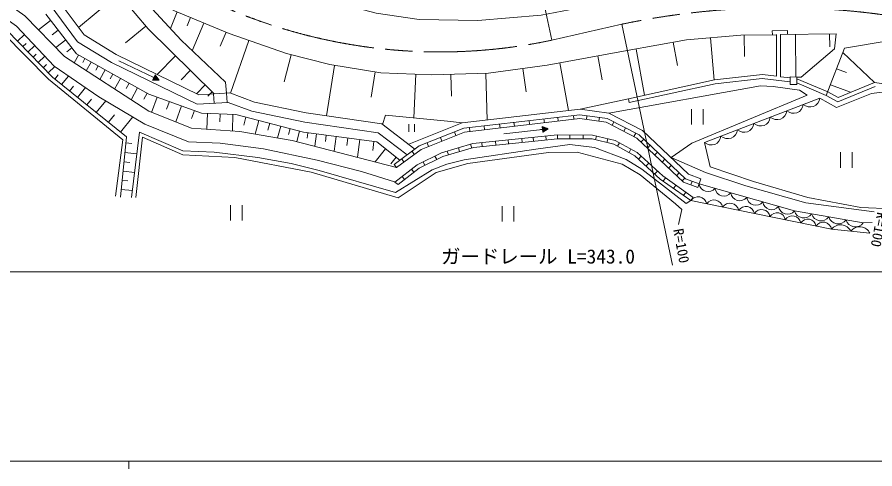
# Model space of a CAD drawing. Units: millimetres, scale not verified. Extents: x 40000 to 680011, y 20000 to 380000.
# Drawn here: x 253610 to 364062, y 204000 to 262186 of the extents above; entities that cross this region are included whole.
import ezdxf
from ezdxf.enums import TextEntityAlignment as Align

# ---------------------------------------------------------------- set-up
doc = ezdxf.new("R2010")
doc.units = ezdxf.units.MM
doc.header["$LTSCALE"] = 1000
doc.linetypes.add('CHAIN', pattern=[18.5, 12, -1.5, 3.5, -1.5])
for name, color, linetype, lineweight in [('M-BGD', 7, 'Continuous', 13), ('M-BGD-HTXT', 7, 'Continuous', 13), ('M-BMK', 2, 'CHAIN', 13), ('M-TTL-BAND', 7, 'Continuous', 13)]:
    doc.layers.add(name, color=color, linetype=linetype, lineweight=lineweight)
doc.styles.add('ＭＳ ゴシック', font='')
doc.styles.get('ＭＳ ゴシック').set_extended_font_data('MS Gothic')

msp = doc.modelspace()

# ---------------------------------------------------------------- linework, layer by layer
at = {"layer": 'M-BGD'}
for p, q in [((262616, 270075), (270473, 260663)), ((266703, 265178), (261521, 260852)), ((261397, 259001), (257874, 263766)), ((273637, 263103), (280904, 260073)), ((257919, 261775), (256339, 260562)), ((257299, 262583), (261234, 257458)), ((274229, 262856), (273338, 260719)), ((275939, 262143), (275493, 261075)), ((270165, 261032), (267573, 258869)), ((277649, 261430), (276154, 257845)), ((252314, 260459), (258148, 254453)), ((253651, 259083), (254542, 259948)), ((258890, 260511), (258100, 259904)), ((270473, 260663), (278997, 252302)), ((280517, 260235), (279769, 258442)), ((280904, 260073), (288279, 257498)), ((339819, 259268), (346818, 259858)), ((346818, 259858), (351413, 259928)), ((347254, 259865), (347296, 257132)), ((352815, 260450), (350859, 260420)), ((350867, 259920), (350859, 260420)), ((351413, 259936), (351414, 254569)), ((351913, 259936), (359100, 260046)), ((351913, 259936), (351914, 254507)), ((352823, 259950), (352815, 260450)), ((353823, 259965), (353907, 254470)), ((358219, 260033), (358245, 258376)), ((254326, 258389), (254759, 258810)), ((255000, 257694), (255868, 258537)), ((259861, 259246), (258578, 258262)), ((265774, 256333), (261397, 259001)), ((283441, 259187), (281067, 252385)), ((332177, 257874), (339819, 259268)), ((338088, 258952), (338631, 255972)), ((342895, 259528), (343354, 254081)), ((360146, 258196), (366046, 259188)), ((255657, 257018), (256079, 257429)), ((260649, 258220), (260008, 257728)), ((261234, 257458), (270569, 252265)), ((288279, 257498), (293883, 256077)), ((321853, 255997), (332177, 257874)), ((333319, 258082), (334407, 252122)), ((357813, 252082), (360146, 258196)), ((359923, 257612), (364030, 253787)), ((256313, 256342), (257158, 257163)), ((261525, 257296), (260963, 256286)), ((262333, 256847), (262052, 256342)), ((263141, 256397), (262518, 255277)), ((276781, 250972), (265774, 256333)), ((266706, 256566), (271217, 254410)), ((273985, 257218), (271629, 254816)), ((288900, 257341), (288014, 253849)), ((323490, 256294), (324607, 250151)), ((328405, 257188), (328963, 254116)), ((256967, 255669), (257388, 256078)), ((257621, 254996), (258463, 255813)), ((264037, 255899), (263726, 255339)), ((264933, 255400), (264243, 254159)), ((275907, 255333), (274729, 254132)), ((294498, 255979), (293462, 249469)), ((293883, 256077), (300453, 255031)), ((299706, 255150), (299188, 251895)), ((314317, 254951), (321853, 255997)), ((318737, 255564), (319150, 252587)), ((359136, 255549), (360425, 255057)), ((258148, 254453), (267693, 246753)), ((258448, 254211), (258896, 254767)), ((259337, 253495), (260233, 254605)), ((265926, 254848), (265581, 254227)), ((266919, 254295), (266154, 252920)), ((270992, 254518), (271217, 254410)), ((271379, 254748), (271056, 254072)), ((271056, 254072), (271894, 254086)), ((271066, 254094), (271112, 254072)), ((271077, 254117), (271167, 254073)), ((271088, 254139), (271223, 254074)), ((271099, 254162), (271279, 254075)), ((271110, 254184), (271335, 254076)), ((271120, 254207), (271391, 254077)), ((271131, 254229), (271447, 254078)), ((271142, 254252), (271503, 254079)), ((271153, 254275), (271559, 254080)), ((271163, 254297), (271615, 254081)), ((271174, 254320), (271670, 254082)), ((271185, 254342), (271726, 254083)), ((271196, 254365), (271782, 254084)), ((271207, 254387), (271838, 254085)), ((271217, 254410), (271894, 254086)), ((271228, 254432), (271860, 254131)), ((271239, 254455), (271825, 254175)), ((271250, 254478), (271791, 254219)), ((271260, 254500), (271757, 254263)), ((271271, 254523), (271722, 254307)), ((271282, 254545), (271688, 254351)), ((271293, 254568), (271654, 254395)), ((271304, 254590), (271619, 254439)), ((271314, 254613), (271585, 254483)), ((271325, 254635), (271551, 254528)), ((271336, 254658), (271516, 254572)), ((271347, 254681), (271482, 254616)), ((271357, 254703), (271448, 254660)), ((271368, 254726), (271413, 254704)), ((271894, 254086), (271379, 254748)), ((300453, 255031), (306996, 254736)), ((304966, 254828), (304712, 249203)), ((306996, 254736), (314317, 254951)), ((309467, 254809), (309550, 251995)), ((313970, 254941), (314146, 248931)), ((349572, 254292), (343510, 253603)), ((353141, 253852), (349572, 254292)), ((353202, 254349), (351914, 254507)), ((357991, 252549), (354030, 254257)), ((260356, 252672), (260870, 253309)), ((261375, 251850), (262403, 253124)), ((268020, 253683), (267637, 252995)), ((269120, 253071), (268272, 251546)), ((277828, 253448), (276732, 252330)), ((343510, 253603), (332432, 251178)), ((354023, 253715), (357813, 252082)), ((358349, 253487), (360927, 252503)), ((364094, 253272), (359299, 251288)), ((270340, 252392), (269916, 251629)), ((270569, 252265), (277365, 249816)), ((271636, 251880), (270928, 249915)), ((278723, 252571), (278174, 252012)), ((278903, 252297), (278973, 251099)), ((280564, 252393), (280634, 251196)), ((359299, 251288), (357813, 252082)), ((262586, 250873), (263197, 251630)), ((263797, 249896), (265019, 251410)), ((273208, 251314), (272854, 250331)), ((274780, 250747), (274037, 248683)), ((280796, 251205), (276781, 250972)), ((283852, 250065), (280796, 251205)), ((326100, 250325), (332326, 251666)), ((332432, 251178), (332326, 251666)), ((342126, 246048), (356957, 251757)), ((276431, 250153), (276060, 249120)), ((277365, 249816), (281780, 249656)), ((278127, 249789), (278053, 247743)), ((279764, 249729), (279727, 248706)), ((281401, 249670), (281323, 247523)), ((281780, 249656), (290498, 247368)), ((290637, 248667), (283852, 250065)), ((340437, 250354), (340437, 248354)), ((341937, 248354), (341937, 250354)), ((265356, 248639), (266142, 249613)), ((266915, 247381), (268486, 249329)), ((283075, 249316), (282803, 248277)), ((284737, 248880), (284276, 247122)), ((300091, 247294), (290637, 248667)), ((311235, 247384), (326086, 249115)), ((317583, 248627), (317640, 248130)), ((319528, 248854), (319585, 248357)), ((321456, 249079), (321514, 248582)), ((323219, 249284), (323277, 248788)), ((325250, 249521), (325308, 249025)), ((326086, 249115), (329444, 248643)), ((326991, 249493), (326921, 248998)), ((328595, 249267), (328526, 248772)), ((329444, 248643), (333432, 246596)), ((330453, 248687), (330225, 248242)), ((286144, 248511), (285913, 247632)), ((287551, 248142), (287155, 246634)), ((288757, 247825), (288559, 247072)), ((289962, 247509), (289610, 246167)), ((304042, 248399), (304042, 247399)), ((304792, 247399), (304792, 248399)), ((311862, 247960), (311920, 247463)), ((313730, 248178), (313788, 247681)), ((315739, 248412), (315797, 247916)), ((316292, 247135), (321257, 247727)), ((321008, 247697), (321257, 247727)), ((322001, 247816), (321212, 248099)), ((321212, 248099), (321301, 247355)), ((321215, 248075), (321265, 248080)), ((321218, 248050), (321317, 248062)), ((321221, 248025), (321370, 248043)), ((321224, 248000), (321423, 248024)), ((321227, 247975), (321475, 248005)), ((321230, 247950), (321528, 247986)), ((321233, 247926), (321580, 247967)), ((321236, 247901), (321633, 247948)), ((321239, 247876), (321686, 247929)), ((321242, 247851), (321738, 247910)), ((321245, 247826), (321791, 247891)), ((321248, 247801), (321844, 247873)), ((321251, 247777), (321896, 247854)), ((321254, 247752), (321949, 247835)), ((321257, 247727), (322001, 247816)), ((321260, 247702), (321955, 247785)), ((321263, 247677), (321908, 247754)), ((321265, 247653), (321861, 247724)), ((321268, 247628), (321815, 247693)), ((321271, 247603), (321768, 247662)), ((321274, 247578), (321721, 247631)), ((321277, 247553), (321675, 247601)), ((321280, 247528), (321628, 247570)), ((321283, 247504), (321581, 247539)), ((321286, 247479), (321534, 247508)), ((321289, 247454), (321488, 247478)), ((321292, 247429), (321441, 247447)), ((321295, 247404), (321394, 247416)), ((321301, 247355), (322001, 247816)), ((331947, 247921), (331719, 247476)), ((267693, 246753), (266899, 239010)), ((269379, 247368), (268349, 238936)), ((274931, 244976), (269379, 247368)), ((290498, 247368), (299947, 246110)), ((291049, 247295), (290957, 246607)), ((292149, 247148), (291937, 245561)), ((293418, 246979), (293312, 246186)), ((294688, 246810), (294435, 244911)), ((296207, 246608), (296080, 245658)), ((297726, 246406), (297424, 244133)), ((303839, 244455), (300091, 247294)), ((305620, 245153), (311235, 247384)), ((308118, 246683), (308302, 246219)), ((309937, 247406), (310122, 246941)), ((323200, 246527), (312381, 245397)), ((316893, 245868), (316841, 246365)), ((318644, 246051), (318592, 246548)), ((320117, 246205), (320065, 246702)), ((321298, 247379), (321348, 247385)), ((321730, 246373), (321678, 246870)), ((327653, 246505), (323200, 246527)), ((323214, 246527), (323216, 247027)), ((324779, 246519), (324781, 247019)), ((326494, 246511), (326496, 247011)), ((330434, 245831), (327653, 246505)), ((328093, 246398), (328211, 246884)), ((329568, 246041), (329685, 246527)), ((333269, 247242), (333041, 246797)), ((333432, 246596), (339415, 240929)), ((334293, 246470), (333949, 246107)), ((267615, 245993), (268391, 245913)), ((299544, 246163), (299393, 245027)), ((301060, 245215), (299711, 243537)), ((299947, 246110), (302886, 243748)), ((306409, 246005), (306594, 245540)), ((312381, 245397), (308449, 244246)), ((310576, 244868), (310436, 245348)), ((312143, 245327), (312003, 245807)), ((313497, 245513), (313445, 246011)), ((315254, 245697), (315202, 246194)), ((324789, 245779), (320407, 245186)), ((327949, 245395), (324789, 245779)), ((332034, 243842), (327949, 245395)), ((333171, 244332), (330434, 245831)), ((330920, 245565), (331161, 246004)), ((335127, 245680), (334783, 245317)), ((267488, 244751), (269040, 244592)), ((278963, 244784), (274931, 244976)), ((284620, 244086), (278963, 244784)), ((302403, 244136), (301728, 243297)), ((302472, 242818), (305620, 245153)), ((304458, 244913), (304756, 244512)), ((308449, 244246), (305386, 242747)), ((307637, 243848), (307417, 244297)), ((309142, 244448), (309002, 244928)), ((320407, 245186), (311172, 243807)), ((332409, 244750), (332650, 245188)), ((336430, 241335), (333171, 244332)), ((333636, 243905), (333975, 244273)), ((336056, 244800), (335712, 244437)), ((359636, 244797), (359636, 242797)), ((361136, 242797), (361136, 244797)), ((267364, 243546), (268117, 243469)), ((288914, 243318), (284620, 244086)), ((292493, 242428), (288914, 243318)), ((302472, 242818), (302174, 243220)), ((303129, 243928), (303427, 243527)), ((306101, 243096), (305881, 243545)), ((308938, 243248), (307035, 242497)), ((311172, 243807), (308938, 243248)), ((334076, 242585), (332034, 243842)), ((334602, 243016), (334940, 243384)), ((337019, 243887), (336675, 243524)), ((337854, 243096), (337510, 242733)), ((342245, 242162), (337816, 244096)), ((267241, 242342), (268747, 242187)), ((302339, 239582), (292493, 242428)), ((307035, 242497), (302339, 239582)), ((305386, 242747), (302671, 240639)), ((304694, 242210), (304388, 242605)), ((339750, 238168), (334076, 242585)), ((335721, 241987), (336060, 242355)), ((338879, 242125), (338536, 241762)), ((347440, 240450), (342245, 242162)), ((267121, 241173), (267851, 241098)), ((302671, 240639), (302239, 240937)), ((303492, 241276), (303185, 241671)), ((340361, 238552), (336430, 241335)), ((336813, 241063), (337102, 241471)), ((339588, 241454), (339244, 241091)), ((339415, 240929), (341251, 240247)), ((340525, 241050), (340351, 240581)), ((341251, 240247), (341669, 241372)), ((267001, 240005), (268462, 239855)), ((338132, 240130), (338421, 240538)), ((355174, 238266), (347440, 240450)), ((339412, 239224), (339701, 239632)), ((340361, 238552), (340650, 238960)), ((281071, 237976), (281071, 235976)), ((282571, 235976), (282571, 237976)), ((316059, 237850), (316059, 235850)), ((317559, 235850), (317559, 237850)), ((340361, 238552), (339750, 238168)), ((363977, 237110), (355174, 238266))]:
    msp.add_line(p, q, dxfattribs=at)
for points in [[(207229, 323409), (209883, 319970), (212724, 317535), (227460, 307595), (232903, 306800), (238842, 302115), (253893, 289462), (260112, 283184), (262046, 279797), (264850, 276550), (267616, 274300), (271785, 271865), (278130, 268988), (290710, 265151), (299858, 262717), (305392, 261868), (312954, 261758), (321107, 262458), (330994, 264340), (337412, 265963), (345196, 266885), (354566, 266664), (366482, 265078)], [(302472, 242818), (289044, 246315), (282283, 247459), (276076, 247875), (270564, 250059), (259712, 257098), (254580, 262368), (245774, 268643), (242376, 273636), (237730, 278525), (234748, 283171), (233396, 284627), (230622, 287192), (227536, 289307), (223653, 291249), (220602, 292532), (214431, 294508), (209195, 295722), (205971, 296276), (199765, 295791), (188115, 291457), (181389, 287158), (177575, 284731), (173745, 280122)], [(304843, 245199), (300569, 248437), (290845, 249849), (284184, 251222), (280978, 252418), (277025, 252188), (266350, 257387), (262222, 259903), (258757, 264592), (251018, 271148), (247885, 272218), (240435, 279766), (239910, 281374)], [(240469, 259247), (241474, 266736), (244525, 267464), (253540, 261016), (258359, 255884), (264149, 251932), (270044, 248395), (275660, 246141), (279752, 245933), (285334, 245205), (292233, 243749), (297954, 242293), (302184, 240975)], [(266277, 239139), (267200, 246389), (257655, 254196), (251842, 260095), (244314, 265500), (243027, 265242), (242233, 259215)], [(280568, 252394), (280422, 253798), (274710, 259215), (268354, 266187)], [(359100, 260046), (358859, 258088), (354595, 254468), (354032, 254468)], [(351414, 254569), (349575, 254795), (343428, 254097), (332326, 251666)], [(329812, 249803), (349329, 253320), (350982, 253261), (354347, 252789), (355351, 252139), (340474, 245941), (337816, 244096)], [(412749, 247754), (397519, 248892), (364030, 253787), (359326, 251841), (357993, 252552)], [(356957, 251757), (359106, 250544), (363626, 252363), (365389, 252556), (398208, 247734), (412071, 246788)], [(416111, 251143), (412866, 247871), (409541, 243340), (412840, 241194), (410641, 239022), (407905, 238486), (402113, 239639), (393505, 241060), (379373, 237815), (370256, 237333), (362264, 237655), (355453, 238942), (348454, 241007), (342876, 242884), (342126, 246048)], [(341669, 241372), (340062, 241969), (334133, 247586), (329812, 249803), (326100, 250325), (310939, 248557), (304032, 245814)], [(310939, 248557), (309026, 248786), (301047, 249558), (300653, 248374)], [(341425, 240716), (339684, 241362), (333724, 247009), (329597, 249126), (326092, 249619), (311112, 247873), (305375, 245594), (302174, 243220)], [(268881, 238951), (269749, 246721), (274962, 244453), (281621, 244115), (291467, 242233), (302663, 238903), (307586, 242185), (311639, 243343), (322015, 244742), (325731, 244791), (331523, 243246), (333839, 241895), (338376, 238131), (339196, 237407), (338762, 235476)], [(340650, 238960), (336745, 241724), (333465, 244742), (330616, 246302), (327714, 247005), (323175, 247027), (312284, 245890), (308268, 244713), (305120, 243173), (302239, 240937)], [(341425, 240716), (353711, 237219), (362571, 235692), (363706, 235734)], [(363431, 234339), (358481, 234869), (348564, 236890), (340361, 238552)]]:
    msp.add_lwpolyline(points, dxfattribs=at)
msp.add_lwpolyline([(354032, 254468), (354021, 253518), (353138, 253527), (353148, 254478)], close=True, dxfattribs=at)
for centre, radius, start, end in [((353574, 251066), 1270, 227.73179, 354.37206), ((355693, 251881), 1270, 227.73179, 354.37206), ((351455, 250250), 1270, 227.73179, 354.37206), ((349336, 249435), 1270, 227.73179, 354.37206), ((345099, 247804), 1270, 227.73179, 354.37206), ((347218, 248619), 1270, 227.73179, 354.37206), ((342980, 246988), 1270, 227.73179, 354.37206), ((342575, 240866), 1159, 187.45391, 320.77361), ((344622, 240283), 1159, 187.45391, 320.77361), ((341300, 237921), 1132, 10.97762, 146.1186), ((343351, 237506), 1132, 10.97762, 146.1186), ((346670, 239701), 1159, 187.45391, 320.77361), ((348718, 239118), 1159, 187.45391, 320.77361), ((345402, 237090), 1132, 10.97762, 146.1186), ((347453, 236675), 1132, 10.97762, 146.1186), ((350765, 238535), 1159, 187.45391, 320.77361), ((352813, 237952), 1159, 187.45391, 320.77361), ((349480, 236314), 1082, 9.14469, 147.81799), ((351463, 235910), 1082, 9.14469, 147.81799), ((353446, 235506), 1082, 9.14469, 147.81799), ((354912, 237572), 1252, 196.38211, 324.05307), ((357127, 237191), 1252, 196.38211, 324.05307), ((359342, 236809), 1252, 196.38211, 324.05307), ((355430, 235101), 1082, 9.14469, 147.81799), ((357413, 234697), 1082, 9.14469, 147.81799), ((359638, 233985), 1456, 25.1685, 142.6005), ((361557, 236427), 1252, 196.38211, 324.05307), ((362113, 233720), 1456, 25.1685, 142.6005)]:
    msp.add_arc(centre, radius, start, end, dxfattribs=at)
at = {"layer": 'M-BGD-HTXT'}
for p, q in [((322477, 259222), (316066, 289429)), ((331469, 261275), (338025, 230242)), ((456324, 229393), (155010, 229393))]:
    msp.add_line(p, q, dxfattribs=at)
at = {"layer": 'M-BMK'}
msp.add_line((322477, 259222), (331469, 261275), dxfattribs=at)
for centre, radius, start, end in [((308038, 327255), 69549, 222.60014, 281.9823), ((351812, 164976), 98424, 78.89774, 101.92813)]:
    msp.add_arc(centre, radius, start, end, dxfattribs=at)
at = {"layer": 'M-TTL-BAND'}
for p, q in [((40000, 205000), (579000, 205000)), ((268000, 205000), (268000, 204000))]:
    msp.add_line(p, q, dxfattribs=at)

# ---------------------------------------------------------------- texts
at = {"layer": 'M-BGD-HTXT', "style": 'ＭＳ ゴシック'}
for rotation, p in [(258.849, (363129, 232808)), (280.493, (338516, 230334))]:
    msp.add_text('R=100', height=1320, rotation=rotation, dxfattribs=at).set_placement(p, align=Align.BOTTOM_RIGHT)
msp.add_text('ガードレール L=343.0', height=1833, dxfattribs=at).set_placement((320688, 229893), align=Align.BOTTOM_CENTER)

doc.saveas('drawing.dxf')
